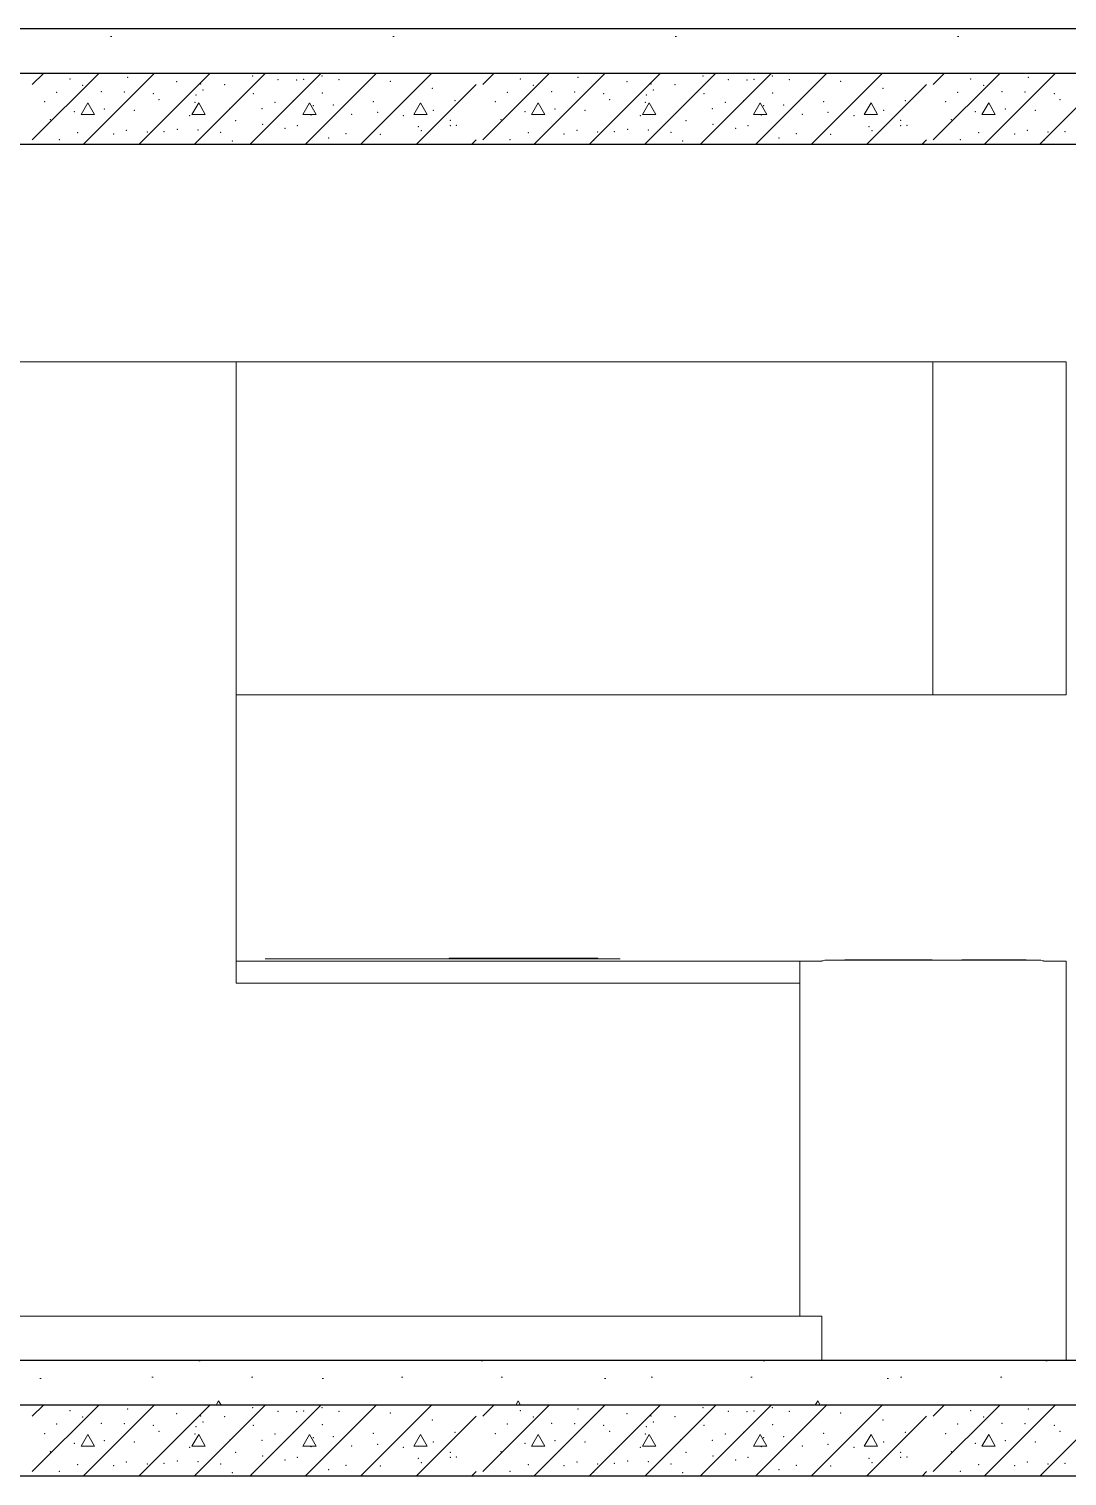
# Model space of a CAD drawing. Header units: millimetres. Extents: x 18162 to 7085488, y 72188 to 247925.
# Drawn here: x 4271646 to 4273986, y 110493 to 113753 of the extents above; entities that cross this region are included whole.
import ezdxf

# ---------------------------------------------------------------- set-up
doc = ezdxf.new("R2010")
doc.units = ezdxf.units.MM
doc.header["$MEASUREMENT"] = 0
doc.linetypes.add('Wipeout_Contour', pattern=[1000, 0, -1000])
doc.layers.add('Interior - Equipment', color=7, linetype='Continuous')
doc.layers.add('Structural - Bearing', color=7, linetype='Continuous')
pattern_1 = [(0, (4294986.6, 104752.7), (0, 1169.134), [73.125, -601.875]), (0, (4295324.1, 105337.3), (0, 1169.134), [73.125, -601.875]), (60, (4294986.6, 104752.7), (-1012.5, 584.567), [73.125, -601.875]), (60, (4295661.6, 104752.7), (-1012.5, 584.567), [73.125, -601.875]), (120, (4295059.7, 104752.7), (1012.5, 584.567), [73.125, -601.875]), (120, (4295734.7, 104752.7), (1012.5, 584.567), [73.125, -601.875]), (0, (4294986.58, 104865.2), (0, 225), [0, -225, 0, -337.5]), (45, (4295099.08, 104865.2), (-159.099, 159.099), [0, -168.75, 0, -281.25])]

# ---------------------------------------------------------------- blocks, each defined once
blk = doc.blocks.new('*X1282', base_point=(4294986.6, 104752.7))
at = {"layer": 'Structural - Bearing', "color": 7, "linetype": 'Continuous', "lineweight": 9}
for p, q in [((4271653.8, 113627.8), (4271678.7, 113652.7)), ((4271653.8, 113502.8), (4271803.7, 113652.7)), ((4271768.7, 113492.7), (4271928.7, 113652.7)), ((4271893.7, 113492.7), (4272053.7, 113652.7)), ((4272018.7, 113492.7), (4272178.7, 113652.7)), ((4272143.7, 113492.7), (4272303.7, 113652.7)), ((4272268.7, 113492.7), (4272428.7, 113652.7)), ((4272393.7, 113492.7), (4272553.7, 113652.7)), ((4272668.9, 113627.8), (4272693.8, 113652.7)), ((4272668.9, 113502.8), (4272818.8, 113652.7)), ((4272783.8, 113492.7), (4272943.8, 113652.7)), ((4272908.8, 113492.7), (4273068.8, 113652.7)), ((4273033.8, 113492.7), (4273193.8, 113652.7)), ((4273158.8, 113492.7), (4273318.8, 113652.7)), ((4273283.8, 113492.7), (4273443.8, 113652.7)), ((4273408.8, 113492.7), (4273568.8, 113652.7)), ((4273684.1, 113627.8), (4273708.9, 113652.7)), ((4273684.1, 113502.8), (4273833.9, 113652.7)), ((4273798.9, 113492.7), (4273958.9, 113652.7)), ((4273923.9, 113492.7), (4274083.9, 113652.7)), ((4272518.7, 113492.7), (4272653.8, 113627.8)), ((4273533.8, 113492.7), (4273668.9, 113627.8)), ((4271763.7, 113560.2), (4271778.8, 113586.2)), ((4271778.8, 113586.2), (4271793.7, 113560.2)), ((4272013.7, 113560.2), (4272028.8, 113586.2)), ((4272028.8, 113586.2), (4272043.7, 113560.2)), ((4272263.7, 113560.2), (4272278.8, 113586.2)), ((4272278.8, 113586.2), (4272293.7, 113560.2)), ((4272513.7, 113560.2), (4272528.8, 113586.2)), ((4272528.8, 113586.2), (4272543.7, 113560.2)), ((4272778.8, 113560.2), (4272793.9, 113586.2)), ((4272793.9, 113586.2), (4272808.8, 113560.2)), ((4273028.8, 113560.2), (4273043.9, 113586.2)), ((4273043.9, 113586.2), (4273058.8, 113560.2)), ((4273278.8, 113560.2), (4273293.9, 113586.2)), ((4273293.9, 113586.2), (4273308.8, 113560.2)), ((4273528.8, 113560.2), (4273543.9, 113586.2)), ((4273543.9, 113586.2), (4273558.8, 113560.2)), ((4273793.9, 113560.2), (4273809.1, 113586.2)), ((4273809.1, 113586.2), (4273824, 113560.2)), ((4271793.7, 113560.2), (4271763.7, 113560.2)), ((4272043.7, 113560.2), (4272013.7, 113560.2)), ((4272293.7, 113560.2), (4272263.7, 113560.2)), ((4272543.7, 113560.2), (4272513.7, 113560.2)), ((4272808.8, 113560.2), (4272778.8, 113560.2)), ((4273058.8, 113560.2), (4273028.8, 113560.2)), ((4273308.8, 113560.2), (4273278.8, 113560.2)), ((4273558.8, 113560.2), (4273528.8, 113560.2)), ((4273824, 113560.2), (4273793.9, 113560.2)), ((4272643.7, 113492.7), (4272653.8, 113502.8)), ((4273658.8, 113492.7), (4273668.9, 113502.8))]:
    blk.add_line(p, q, dxfattribs=at)
for p in [(4271868.6, 113643.9), (4272150.5, 113646.9), (4272306.8, 113646.9), (4272883.7, 113643.9), (4273165.6, 113646.9), (4273321.9, 113646.9), (4273898.8, 113643.9), (4271738.5, 113640), (4271767.7, 113625.5), (4271809.2, 113611.4), (4271860.9, 113611), (4271979.3, 113633.6), (4272033.3, 113628.4), (4272038.3, 113614.8), (4272087.3, 113626.8), (4272207.3, 113638.7), (4272249.6, 113637.7), (4272265.1, 113639.2), (4272345, 113638.7), (4272460.5, 113634.5), (4272555.6, 113619.1), (4272753.6, 113640), (4272782.8, 113625.5), (4272824.3, 113611.4), (4272876, 113611), (4272994.4, 113633.6), (4273048.4, 113628.4), (4273053.5, 113614.8), (4273102.5, 113626.8), (4273222.4, 113638.7), (4273264.7, 113637.7), (4273280.2, 113639.2), (4273360.2, 113638.7), (4273475.6, 113634.5), (4273570.7, 113619.1), (4273768.8, 113640), (4273798, 113625.5), (4273839.4, 113611.4), (4273891.2, 113611), (4271681.9, 113588.5), (4271708.9, 113610), (4271926.6, 113607.1), (4271939.5, 113593.7), (4272020.5, 113587.2), (4272022.4, 113603.7), (4272152.2, 113606.7), (4272200.8, 113587.2), (4272242, 113591.1), (4272287.1, 113579.5), (4272307.5, 113608.4), (4272332.2, 113581.4), (4272422.2, 113589.1), (4272606.5, 113591.1), (4272697, 113588.5), (4272724, 113610), (4272941.7, 113607.1), (4272954.6, 113593.7), (4273035.7, 113587.2), (4273037.6, 113603.7), (4273167.4, 113606.7), (4273215.9, 113587.2), (4273257.2, 113591.1), (4273302.2, 113579.5), (4273322.6, 113608.4), (4273347.4, 113581.4), (4273437.3, 113589.1), (4273621.6, 113591.1), (4273712.1, 113588.5), (4273739.1, 113610), (4273956.8, 113607.1), (4273969.8, 113593.7), (4271694.8, 113548), (4271748.8, 113566.6), (4271816.4, 113572.4), (4271884, 113569.2), (4272008.5, 113557.3), (4272099.7, 113573.7), (4272112, 113546), (4272171.2, 113573.1), (4272281.9, 113558.9), (4272373.9, 113560.2), (4272431.8, 113564.5), (4272490.1, 113557.1), (4272557.5, 113569.2), (4272595.8, 113546.5), (4272710, 113548), (4272763.9, 113566.6), (4272831.5, 113572.4), (4272899.2, 113569.2), (4273023.7, 113557.3), (4273114.8, 113573.7), (4273127.1, 113546), (4273186.3, 113573.1), (4273297.1, 113558.9), (4273389, 113560.2), (4273446.9, 113564.5), (4273505.3, 113557.1), (4273572.7, 113569.2), (4273610.9, 113546.5), (4273725.1, 113548), (4273779.1, 113566.6), (4273846.7, 113572.4), (4273914.3, 113569.2), (4271756.3, 113518.7), (4271837.2, 113516), (4271866, 113524.1), (4271912.7, 113520.2), (4271950.6, 113521.2), (4271980.6, 113526.7), (4272027, 113525.4), (4272078.1, 113519.9), (4272172.9, 113537.9), (4272223.6, 113529), (4272251.2, 113535.1), (4272360.9, 113517.1), (4272438.1, 113515.6), (4272524, 113532.5), (4272530.8, 113523.3), (4272595.9, 113534.7), (4272609.7, 113535.7), (4272771.5, 113518.7), (4272852.4, 113516), (4272881.1, 113524.1), (4272927.8, 113520.2), (4272965.7, 113521.2), (4272995.7, 113526.7), (4273042.1, 113525.4), (4273093.2, 113519.9), (4273188, 113537.9), (4273238.8, 113529), (4273266.4, 113535.1), (4273376, 113517.1), (4273453.3, 113515.6), (4273539.1, 113532.5), (4273546, 113523.3), (4273611, 113534.7), (4273624.8, 113535.7), (4273786.6, 113518.7), (4273867.5, 113516), (4273896.3, 113524.1), (4273943, 113520.2), (4273980.8, 113521.2), (4271714.9, 113503.2), (4271903.5, 113501.7), (4272104.6, 113500.4), (4272321.4, 113507), (4272730, 113503.2), (4272918.6, 113501.7), (4273119.8, 113500.4), (4273336.6, 113507), (4273745.2, 113503.2), (4273933.7, 113501.7)]:
    blk.add_point(p, dxfattribs=at)
blk = doc.blocks.new('*X1488', base_point=(4294986.6, 104752.7))
at = {"layer": 'Structural - Bearing', "color": 7, "linetype": 'Continuous', "lineweight": 9}
for p, q in [((4271653.8, 110627.8), (4271678.7, 110652.7)), ((4271653.8, 110502.8), (4271803.7, 110652.7)), ((4271768.7, 110492.7), (4271928.7, 110652.7)), ((4271893.7, 110492.7), (4272053.7, 110652.7)), ((4272018.7, 110492.7), (4272178.7, 110652.7)), ((4272143.7, 110492.7), (4272303.7, 110652.7)), ((4272268.7, 110492.7), (4272428.7, 110652.7)), ((4272393.7, 110492.7), (4272553.7, 110652.7)), ((4272668.9, 110627.8), (4272693.9, 110652.7)), ((4272668.9, 110502.8), (4272818.9, 110652.7)), ((4272783.9, 110492.7), (4272943.9, 110652.7)), ((4272908.9, 110492.7), (4273068.9, 110652.7)), ((4273033.9, 110492.7), (4273193.9, 110652.7)), ((4273158.9, 110492.7), (4273318.9, 110652.7)), ((4273283.9, 110492.7), (4273443.9, 110652.7)), ((4273408.9, 110492.7), (4273568.9, 110652.7)), ((4273684.1, 110627.8), (4273709, 110652.7)), ((4273684.1, 110502.8), (4273834, 110652.7)), ((4273799, 110492.7), (4273959, 110652.7)), ((4273924, 110492.7), (4274084, 110652.7)), ((4272518.7, 110492.7), (4272653.8, 110627.8)), ((4273533.9, 110492.7), (4273668.9, 110627.8)), ((4271763.7, 110560.1), (4271778.8, 110586.1)), ((4271778.8, 110586.1), (4271793.7, 110560.1)), ((4272013.7, 110560.1), (4272028.8, 110586.1)), ((4272028.8, 110586.1), (4272043.7, 110560.1)), ((4272263.7, 110560.1), (4272278.8, 110586.1)), ((4272278.8, 110586.1), (4272293.7, 110560.1)), ((4272513.7, 110560.1), (4272528.8, 110586.1)), ((4272528.8, 110586.1), (4272543.7, 110560.1)), ((4272778.8, 110560.1), (4272793.9, 110586.1)), ((4272793.9, 110586.1), (4272808.8, 110560.1)), ((4273028.8, 110560.1), (4273043.9, 110586.1)), ((4273043.9, 110586.1), (4273058.8, 110560.1)), ((4273278.8, 110560.1), (4273293.9, 110586.1)), ((4273293.9, 110586.1), (4273308.8, 110560.1)), ((4273528.8, 110560.1), (4273543.9, 110586.1)), ((4273543.9, 110586.1), (4273558.8, 110560.1)), ((4273793.9, 110560.1), (4273809.1, 110586.1)), ((4273809.1, 110586.1), (4273824, 110560.1)), ((4271793.7, 110560.1), (4271763.7, 110560.1)), ((4272043.7, 110560.1), (4272013.7, 110560.1)), ((4272293.7, 110560.1), (4272263.7, 110560.1)), ((4272543.7, 110560.1), (4272513.7, 110560.1)), ((4272808.8, 110560.1), (4272778.8, 110560.1)), ((4273058.8, 110560.1), (4273028.8, 110560.1)), ((4273308.8, 110560.1), (4273278.8, 110560.1)), ((4273558.8, 110560.1), (4273528.8, 110560.1)), ((4273824, 110560.1), (4273793.9, 110560.1)), ((4272643.7, 110492.7), (4272653.8, 110502.8)), ((4273658.9, 110492.7), (4273668.9, 110502.8))]:
    blk.add_line(p, q, dxfattribs=at)
for p in [(4272150.5, 110646.8), (4272306.8, 110646.9), (4273165.6, 110646.8), (4273321.9, 110646.9), (4271738.5, 110640), (4271767.7, 110625.5), (4271868.6, 110643.8), (4271979.3, 110633.5), (4272033.3, 110628.3), (4272038.3, 110614.8), (4272087.3, 110626.8), (4272207.3, 110638.7), (4272249.6, 110637.6), (4272265.1, 110639.1), (4272345, 110638.7), (4272460.5, 110634.5), (4272555.6, 110619.1), (4272753.6, 110640), (4272782.8, 110625.5), (4272883.7, 110643.8), (4272994.4, 110633.5), (4273048.4, 110628.3), (4273053.5, 110614.8), (4273102.5, 110626.8), (4273222.4, 110638.7), (4273264.7, 110637.6), (4273280.2, 110639.1), (4273360.2, 110638.7), (4273475.6, 110634.5), (4273570.7, 110619.1), (4273768.8, 110640), (4273798, 110625.5), (4273898.8, 110643.8), (4271681.9, 110588.5), (4271708.9, 110609.9), (4271809.2, 110611.3), (4271860.9, 110611), (4271926.6, 110607.1), (4271939.5, 110593.6), (4272020.5, 110587.2), (4272022.4, 110603.6), (4272152.2, 110606.7), (4272200.8, 110587.2), (4272242, 110591), (4272287.1, 110579.4), (4272307.5, 110608.4), (4272332.2, 110581.3), (4272422.2, 110589.1), (4272606.5, 110591), (4272697, 110588.5), (4272724, 110609.9), (4272824.3, 110611.3), (4272876, 110611), (4272941.7, 110607.1), (4272954.6, 110593.6), (4273035.7, 110587.2), (4273037.6, 110603.6), (4273167.4, 110606.7), (4273215.9, 110587.2), (4273257.2, 110591), (4273302.2, 110579.4), (4273322.6, 110608.4), (4273347.4, 110581.3), (4273437.3, 110589.1), (4273621.6, 110591), (4273712.1, 110588.5), (4273739.1, 110609.9), (4273839.4, 110611.3), (4273891.2, 110611), (4273956.8, 110607.1), (4273969.8, 110593.6), (4271694.8, 110548), (4271748.8, 110566.6), (4271816.4, 110572.4), (4271884, 110569.1), (4272008.5, 110557.2), (4272099.7, 110573.7), (4272171.2, 110573), (4272281.9, 110558.8), (4272373.9, 110560.1), (4272431.8, 110564.4), (4272490.1, 110557.1), (4272557.5, 110569.1), (4272710, 110548), (4272763.9, 110566.6), (4272831.5, 110572.4), (4272899.2, 110569.1), (4273023.7, 110557.2), (4273114.8, 110573.7), (4273186.3, 110573), (4273297.1, 110558.8), (4273389, 110560.1), (4273446.9, 110564.4), (4273505.3, 110557.1), (4273572.7, 110569.1), (4273725.1, 110548), (4273779.1, 110566.6), (4273846.7, 110572.4), (4273914.3, 110569.1), (4271756.3, 110518.6), (4271837.2, 110516), (4271866, 110524.1), (4271912.7, 110520.2), (4271950.6, 110521.1), (4271980.6, 110526.6), (4272027, 110525.4), (4272078.1, 110519.9), (4272112, 110546), (4272172.9, 110537.9), (4272223.6, 110529), (4272251.2, 110535.1), (4272360.9, 110517.1), (4272438.1, 110515.5), (4272524, 110532.4), (4272530.8, 110523.2), (4272595.8, 110546.4), (4272595.9, 110534.7), (4272609.7, 110535.6), (4272771.5, 110518.6), (4272852.4, 110516), (4272881.1, 110524.1), (4272927.8, 110520.2), (4272965.7, 110521.1), (4272995.7, 110526.6), (4273042.1, 110525.4), (4273093.2, 110519.9), (4273127.1, 110546), (4273188, 110537.9), (4273238.8, 110529), (4273266.4, 110535.1), (4273376, 110517.1), (4273453.3, 110515.5), (4273539.1, 110532.4), (4273546, 110523.2), (4273610.9, 110546.4), (4273611, 110534.7), (4273624.8, 110535.6), (4273786.6, 110518.6), (4273867.5, 110516), (4273896.3, 110524.1), (4273943, 110520.2), (4273980.8, 110521.1), (4271714.9, 110503.2), (4271903.5, 110501.6), (4272104.6, 110500.4), (4272321.4, 110507), (4272730, 110503.2), (4272918.6, 110501.6), (4273119.8, 110500.4), (4273336.6, 110507), (4273745.2, 110503.2), (4273933.7, 110501.6)]:
    blk.add_point(p, dxfattribs=at)

msp = doc.modelspace()

# ---------------------------------------------------------------- hatches: boundary and pattern name
at = {"layer": 'Structural - Bearing', "linetype": 'Continuous', "lineweight": 9}
h = msp.add_hatch(dxfattribs=at)
h.set_pattern_fill('Lightweight_Concrete_0003', style=0, pattern_type=2)
h.set_pattern_definition(pattern_1)
h.paths.add_polyline_path([(4267713.1, 113752.7), (4267713.1, 113652.7), (4274013.1, 113652.7), (4274013.1, 113752.7)])

# ---------------------------------------------------------------- linework, layer by layer
at = {"layer": 'Interior - Equipment', "color": 7, "linetype": 'Continuous', "lineweight": 13}
for p, q in [((4271512.9, 113002.7), (4272112.9, 113002.7)), ((4272112.9, 111652.7), (4272112.9, 113002.7)), ((4272178.6, 111657.7), (4272180.1, 111657.7)), ((4272180.1, 111657.7), (4272184.5, 111657.7)), ((4272184.5, 111657.7), (4272191, 111657.7)), ((4272191, 111657.7), (4272198.6, 111657.7)), ((4272198.6, 111657.7), (4272958.6, 111657.7)), ((4272593.6, 111659.7), (4272898.6, 111659.7)), ((4272593.6, 111657.7), (4272593.6, 111659.7)), ((4272898.6, 111657.7), (4272898.6, 111659.7)), ((4272898.6, 111659.7), (4272928.6, 111659.7)), ((4272928.6, 111657.7), (4272928.6, 111659.7)), ((4272958.6, 111657.7), (4272966.3, 111657.7)), ((4272966.3, 111657.7), (4272972.8, 111657.7)), ((4272972.8, 111657.7), (4272977.1, 111657.7)), ((4272977.1, 111657.7), (4272978.6, 111657.7)), ((4272112.9, 111652.7), (4272112.9, 111602.7)), ((4272112.9, 111602.7), (4272112.9, 111652.7)), ((4271512.9, 110852.7), (4272112.9, 110852.7))]:
    msp.add_line(p, q, dxfattribs=at)
at = {"layer": 'Structural - Bearing', "color": 7, "linetype": 'Continuous', "lineweight": 25}
for p, q in [((4274013.1, 113752.7), (4267713.1, 113752.7)), ((4274013.1, 113652.7), (4267713.1, 113652.7)), ((4274013.1, 113492.7), (4267713.1, 113492.7)), ((4274013.1, 110652.7), (4267713.1, 110652.7)), ((4274013.1, 110492.7), (4267713.1, 110492.7))]:
    msp.add_line(p, q, dxfattribs=at)

# ---------------------------------------------------------------- block references
at = {"layer": 'Structural - Bearing', "lineweight": 0}
for name in ['*X1282', '*X1488']:
    msp.add_blockref(name, (4294986.6, 104752.7), dxfattribs=at)

# ---------------------------------------------------------------- wipeouts: each hides what was drawn before it
at = {"color": 254, "linetype": 'Wipeout_Contour', "lineweight": 0, "ltscale": 17101268.73806624}
msp.add_wipeout([(4273983.4, 112252.7), (4273983.4, 113002.7), (4273683.4, 113002.7), (4273683.4, 112252.7)], dxfattribs=at).dxf.layer = 'Interior - Equipment'
at = {"color": 254, "linetype": 'Wipeout_Contour', "lineweight": 0, "ltscale": 17100837.55848652}
msp.add_wipeout([(4273748.6, 111654.7), (4273753.6, 111654.7), (4273753.6, 111655.7), (4273748.6, 111655.7)], dxfattribs=at).dxf.layer = 'Interior - Equipment'
at = {"color": 254, "linetype": 'Wipeout_Contour', "lineweight": 0, "ltscale": 17101395.75047716}
msp.add_wipeout([(4273893.2, 111654.7), (4273893.2, 111655.7), (4273888.2, 111655.7), (4273888.2, 111654.7)], dxfattribs=at).dxf.layer = 'Interior - Equipment'
at = {"color": 254, "linetype": 'Wipeout_Contour', "lineweight": 0, "ltscale": 17100522.33268802}
msp.add_wipeout([(4273983.4, 110852.7), (4273983.4, 111602.7), (4273383.4, 111602.7), (4273383.4, 110852.7)], dxfattribs=at).dxf.layer = 'Interior - Equipment'

# ---------------------------------------------------------------- next in the draw order: linework, layer by layer
at = {"layer": 'Interior - Equipment', "color": 7, "linetype": 'Continuous', "lineweight": 13}
for p, q in [((4272112.9, 113002.7), (4273683.4, 113002.7)), ((4273683.4, 113002.7), (4273683.4, 112252.7)), ((4273983.4, 113002.7), (4273683.4, 113002.7)), ((4273983.4, 113002.7), (4273983.4, 112252.7)), ((4272112.9, 112252.7), (4273683.4, 112252.7)), ((4273983.4, 112252.7), (4273683.4, 112252.7)), ((4272112.9, 110852.7), (4273383.4, 110852.7))]:
    msp.add_line(p, q, dxfattribs=at)

# ---------------------------------------------------------------- next in the draw order: wipeouts: each hides what was drawn before it
at = {"color": 254, "linetype": 'Wipeout_Contour', "lineweight": 0, "ltscale": 25650850.01243775}
msp.add_wipeout([(4273933.4, 111652.7), (4273933.4, 111653.5), (4273926.6, 111654.7), (4273440.2, 111654.7), (4273433.4, 111653.5), (4273433.4, 111652.7)], dxfattribs=at).dxf.layer = 'Interior - Equipment'
at = {"color": 254, "linetype": 'Wipeout_Contour', "lineweight": 0, "ltscale": 17100578.08941448}
msp.add_wipeout([(4273983.4, 110752.7), (4273983.4, 110852.7), (4273433.4, 110852.7), (4273433.4, 110752.7)], dxfattribs=at).dxf.layer = 'Interior - Equipment'

# ---------------------------------------------------------------- next in the draw order: hatches: boundary and pattern name
at = {"layer": 'Structural - Bearing', "linetype": 'Continuous', "lineweight": 9}
h = msp.add_hatch(dxfattribs=at)
h.set_pattern_fill('Lightweight_Concrete_0003', style=0, pattern_type=2)
h.set_pattern_definition(pattern_1)
h.paths.add_polyline_path([(4267713.1, 110752.7), (4267713.1, 110652.7), (4274013.1, 110652.7), (4274013.1, 110752.7)])

# ---------------------------------------------------------------- next in the draw order: linework, layer by layer
at = {"layer": 'Interior - Equipment', "color": 7, "linetype": 'Continuous', "lineweight": 13}
for q in [(4273383.4, 110852.7), (4273433.4, 110752.7)]:
    msp.add_line((4273433.4, 110852.7), q, dxfattribs=at)
at = {"layer": 'Structural - Bearing', "color": 7, "linetype": 'Continuous', "lineweight": 25}
for p, q in [((4273433.4, 110752.7), (4267713.1, 110752.7)), ((4273983.4, 110752.7), (4273433.4, 110752.7)), ((4274013.1, 110752.7), (4273983.4, 110752.7))]:
    msp.add_line(p, q, dxfattribs=at)

# ---------------------------------------------------------------- next in the draw order: wipeouts: each hides what was drawn before it
at = {"color": 254, "linetype": 'Wipeout_Contour', "lineweight": 0, "ltscale": 17100563.96985377}
msp.add_wipeout([(4273983.4, 111602.7), (4273983.4, 111652.7), (4273383.4, 111652.7), (4273383.4, 111602.7)], dxfattribs=at).dxf.layer = 'Interior - Equipment'

# ---------------------------------------------------------------- next in the draw order: linework, layer by layer
at = {"layer": 'Interior - Equipment', "color": 7, "linetype": 'Continuous', "lineweight": 13}
for p, q in [((4273512.7, 111655.7), (4273545.1, 111655.7)), ((4273512.7, 111654.7), (4273512.7, 111655.7)), ((4273545.1, 111655.7), (4273583.4, 111655.7)), ((4273545.1, 111654.7), (4273545.1, 111655.7)), ((4273583.4, 111655.7), (4273621.7, 111655.7)), ((4273583.4, 111654.7), (4273583.4, 111655.7)), ((4273621.7, 111655.7), (4273654.1, 111655.7)), ((4273621.7, 111654.7), (4273621.7, 111655.7)), ((4273654.1, 111654.7), (4273654.1, 111655.7)), ((4273748.6, 111655.7), (4273748.6, 111654.7)), ((4273753.6, 111655.7), (4273748.6, 111655.7)), ((4273753.6, 111655.7), (4273758.5, 111655.7)), ((4273753.6, 111655.7), (4273753.6, 111654.7)), ((4273758.5, 111655.7), (4273773.2, 111655.7)), ((4273758.5, 111654.7), (4273758.5, 111655.7)), ((4273773.2, 111655.7), (4273795.1, 111655.7)), ((4273773.2, 111654.7), (4273773.2, 111655.7)), ((4273795.1, 111655.7), (4273820.9, 111655.7)), ((4273795.1, 111654.7), (4273795.1, 111655.7)), ((4273820.9, 111655.7), (4273846.7, 111655.7)), ((4273820.9, 111654.7), (4273820.9, 111655.7)), ((4273846.7, 111655.7), (4273868.6, 111655.7)), ((4273846.7, 111654.7), (4273846.7, 111655.7)), ((4273868.6, 111655.7), (4273883.3, 111655.7)), ((4273868.6, 111654.7), (4273868.6, 111655.7)), ((4273883.3, 111655.7), (4273888.2, 111655.7)), ((4273883.3, 111654.7), (4273883.3, 111655.7)), ((4273888.2, 111655.7), (4273888.2, 111654.7)), ((4273893.2, 111655.7), (4273888.2, 111655.7)), ((4273893.2, 111655.7), (4273893.2, 111654.7)), ((4272112.9, 111652.7), (4273383.4, 111652.7)), ((4273433.4, 111652.7), (4273383.4, 111652.7)), ((4273433.4, 111653.5), (4273433.4, 111652.7)), ((4273888.2, 111654.7), (4273753.6, 111654.7)), ((4273933.4, 111653.5), (4273933.4, 111652.7)), ((4273983.4, 111652.7), (4273933.4, 111652.7)), ((4272112.9, 111602.7), (4273383.4, 111602.7))]:
    msp.add_line(p, q, dxfattribs=at)
at = {"layer": 'Interior - Equipment', "color": 7, "linetype": 'Continuous', "lineweight": 13, "flags": 128}
for points in [[(4273383.4, 111652.7), (4273383.4, 111602.7), (4273383.4, 110852.7)], [(4273933.4, 111653.5), (4273926.6, 111654.7), (4273893.2, 111654.7)], [(4273983.4, 111652.7), (4273983.4, 111602.7), (4273983.4, 110852.7), (4273983.4, 110752.7)]]:
    msp.add_lwpolyline(points, dxfattribs=at)

# ---------------------------------------------------------------- next in the draw order: wipeouts: each hides what was drawn before it
at = {"color": 254, "linetype": 'Wipeout_Contour', "lineweight": 0, "ltscale": 17099784.22210035}
msp.add_wipeout([(4273485.2, 111654.7), (4273490.2, 111654.7), (4273490.2, 111655.7), (4273485.2, 111655.7)], dxfattribs=at).dxf.layer = 'Interior - Equipment'
at = {"color": 254, "linetype": 'Wipeout_Contour', "lineweight": 0, "ltscale": 17100549.73497917}
msp.add_wipeout([(4273681.6, 111654.7), (4273681.6, 111655.7), (4273676.6, 111655.7), (4273676.6, 111654.7)], dxfattribs=at).dxf.layer = 'Interior - Equipment'

# ---------------------------------------------------------------- next in the draw order: linework, layer by layer
at = {"layer": 'Interior - Equipment', "color": 7, "linetype": 'Continuous', "lineweight": 13}
for p, q in [((4273485.2, 111655.7), (4273485.2, 111654.7)), ((4273490.2, 111655.7), (4273485.2, 111655.7)), ((4273490.2, 111655.7), (4273491, 111655.7)), ((4273490.2, 111655.7), (4273490.2, 111654.7)), ((4273491, 111655.7), (4273512.7, 111655.7)), ((4273491, 111654.7), (4273491, 111655.7)), ((4273654.1, 111655.7), (4273675.8, 111655.7)), ((4273675.8, 111655.7), (4273676.6, 111655.7)), ((4273675.8, 111654.7), (4273675.8, 111655.7)), ((4273676.6, 111655.7), (4273676.6, 111654.7)), ((4273681.6, 111655.7), (4273676.6, 111655.7)), ((4273681.6, 111655.7), (4273681.6, 111654.7)), ((4273676.6, 111654.7), (4273490.2, 111654.7)), ((4273748.6, 111654.7), (4273681.6, 111654.7))]:
    msp.add_line(p, q, dxfattribs=at)
at = {"layer": 'Interior - Equipment', "color": 7, "linetype": 'Continuous', "lineweight": 13, "flags": 128}
msp.add_lwpolyline([(4273485.2, 111654.7), (4273440.2, 111654.7), (4273433.4, 111653.5)], dxfattribs=at)

doc.saveas('drawing.dxf')
